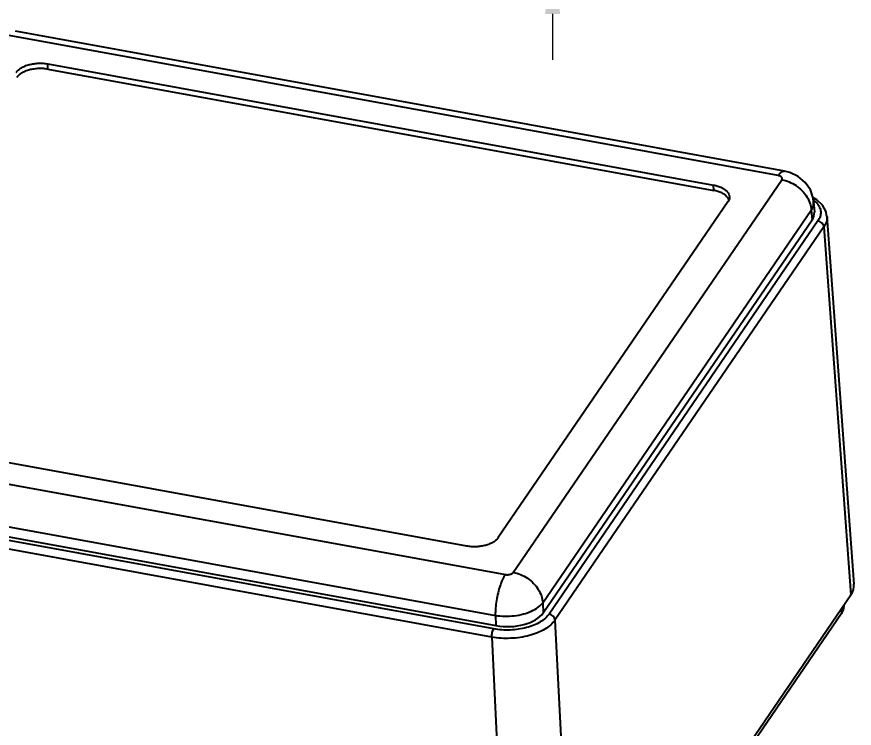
# Model space of a CAD drawing. Header units: millimetres. Extents: x 1760 to 2124, y -231 to 22.
# Drawn here: x 1870 to 1924.6, y -173.2 to -126.8 of the extents above; entities that cross this region are included whole.
import ezdxf

# ---------------------------------------------------------------- set-up
doc = ezdxf.new("R2010")
doc.units = ezdxf.units.MM
doc.layers.add('06___PRT_ALL_SURFS', color=7, linetype='Continuous')
doc.layers.add('dim', color=3, linetype='Continuous', lineweight=9)
doc.styles.add('宋体', font='SimSun.ttf')
doc.dimstyles.new('YanXiu', dxfattribs={"dimscale": 1.5, "dimtxt": 2.5, "dimasz": 2.2, "dimexe": 0.65, "dimexo": 0.65, "dimgap": 0.5, "dimtad": 1, "dimdsep": 46, "dimtxsty": '宋体', "dimcen": 0, "dimclrd": 3, "dimclre": 3, "dimclrt": 3, "dimazin": 2, "dimtfac": 1, "dimtofl": 0, "dimtmove": 0, "dimatfit": 3, "dimfxl": 1, "dimlwd": 5, "dimlwe": 5, "dimarcsym": 0})

# ---------------------------------------------------------------- blocks, each defined once
blk = doc.blocks.new('*D41')
at = {"layer": 'Defpoints', "color": 0}
for p in [(1896.82, -121.335), (1904.922, -121.335), (1890.013, -123.635)]:
    blk.add_point(p, dxfattribs=at)
at = {"layer": 'dim', "color": 3, "lineweight": 5}
for p, q in [((1904.922, -118.335), (1904.922, -106.44)), ((1897.57, -121.335), (1905.672, -121.335)), ((1890.763, -123.635), (1905.672, -123.635)), ((1904.922, -126.635), (1904.922, -129.635))]:
    blk.add_line(p, q, dxfattribs=at)
at = {"layer": 'dim', "color": 3}
for points in [[(1904.422, -118.335), (1905.422, -118.335), (1904.922, -121.335)], [(1904.422, -126.635), (1905.422, -126.635), (1904.922, -123.635)]]:
    blk.add_solid(points, dxfattribs=at)
at = {"layer": 'dim', "color": 3, "insert": (1902.298, -110.888), "char_height": 3.75, "attachment_point": 5, "rotation": 90, "style": '宋体'}
blk.add_mtext('2.3', dxfattribs=at)

msp = doc.modelspace()

# ---------------------------------------------------------------- linework, layer by layer
at = {"color": 7, "linetype": 'Continuous'}
for p, q in [((1872.006, -129.893), (1915.426, -137.799)), ((1872.009, -130.239), (1872.006, -129.893)), ((1872.009, -130.239), (1915.43, -138.146)), ((1915.43, -138.146), (1915.426, -137.799)), ((1922.156, -138.75), (1921.896, -138.596)), ((1916.358, -138.897), (1901.382, -160.79)), ((1921.796, -139.424), (1921.843, -140.071)), ((1904.312, -165.7), (1921.843, -140.071)), ((1922.231, -140.135), (1904.692, -165.775)), ((1922.819, -139.84), (1924.58, -163.829)), ((1922.616, -140.53), (1905.077, -166.17)), ((1922.616, -140.53), (1924.376, -164.516)), ((1899.321, -161.343), (1855.901, -153.436)), ((1901.087, -166.743), (1850.874, -157.599)), ((1851.029, -157.389), (1901.222, -166.529)), ((1900.956, -167.276), (1850.744, -158.132)), ((1906.304, -190.937), (1924.376, -164.516)), ((1904.279, -165.031), (1904.312, -165.7)), ((1923.771, -165.402), (1923.768, -165.742)), ((1923.93, -165.265), (1923.93, -165.169)), ((1901.189, -165.861), (1901.222, -166.529)), ((1923.768, -165.742), (1905.696, -192.161)), ((1905.077, -166.17), (1906.304, -190.937)), ((1900.956, -167.276), (1902.183, -192.043))]:
    msp.add_line(p, q, dxfattribs=at)
msp.add_lwpolyline([(1922.819, -139.84), (1922.742, -139.491), (1922.516, -139.097), (1922.156, -138.75)], dxfattribs=at)
for centre, radius, start, end in [((1915.928, -138.939), 0.524, 18.8332, 23.2947), ((1920.859, -140.132), 1.746, 48.5404, 52.0316)]:
    msp.add_arc(centre, radius, start, end, dxfattribs=at)
for centre, major_axis, ratio, start_param, end_param in [((1919.597, -139.663), (2.4, 0.079), 0.54244, -0.378592, 0.022012), ((1921.382, -163.972), (3.2, 0.105), 0.54244, -0.378592, 0.022145), ((1902.067, -165.29), (2.399, 0.077), 0.542951, -1.948474, -0.378363)]:
    msp.add_ellipse(centre, major_axis=major_axis, ratio=ratio, start_param=start_param, end_param=end_param, dxfattribs=at)
for points, start_tangent, end_tangent in [([(1869.945, -130.446), (1870.084, -130.29), (1870.275, -130.15), (1870.511, -130.033), (1870.782, -129.942), (1871.079, -129.88), (1871.39, -129.851), (1871.703, -129.855), (1872.006, -129.893)], (0.564589, 0.825372), (0.983822, -0.17915)), ([(1872.009, -130.239), (1871.71, -130.202), (1871.402, -130.198), (1871.095, -130.227), (1870.802, -130.288), (1870.534, -130.378), (1870.301, -130.494), (1870.112, -130.631), (1869.975, -130.785)], (-0.983822, 0.17915), (-0.564589, -0.825372)), ([(1915.426, -137.799), (1915.707, -137.868), (1915.956, -137.966), (1916.162, -138.09), (1916.319, -138.234), (1916.419, -138.393), (1916.46, -138.561), (1916.46, -138.602)], (0.983822, -0.17915), (-0.031126, -0.999515)), ([(1916.311, -138.575), (1916.156, -138.433), (1915.952, -138.311), (1915.707, -138.214), (1915.43, -138.146)], (-0.646733, 0.762716), (-0.983822, 0.17915)), ([(1916.41, -138.732), (1916.311, -138.575)], (-0.395316, 0.918545), (-0.646733, 0.762716)), ([(1916.439, -138.731), (1916.358, -138.897)], (-0.289528, -0.95717), (-0.564589, -0.825372)), ([(1916.46, -138.602), (1916.439, -138.731)], (-0.031126, -0.999515), (-0.289528, -0.95717)), ([(1922.015, -138.823), (1922.163, -138.974), (1922.339, -139.253), (1922.41, -139.547), (1922.373, -139.845), (1922.231, -140.135)], (0.749024, -0.662543), (-0.564456, -0.825463)), ([(1922.616, -140.53), (1922.58, -140.399), (1922.495, -140.278), (1922.373, -140.186), (1922.231, -140.135)], (-0.061165, 0.998128), (-0.983822, 0.17915)), ([(1922.819, -139.84), (1922.82, -139.854), (1922.778, -140.196), (1922.616, -140.53)], (0.073702, -0.99728), (-0.562287, -0.826942)), ([(1901.382, -160.79), (1901.244, -160.945), (1901.052, -161.085), (1900.817, -161.202), (1900.545, -161.294), (1900.248, -161.355), (1899.937, -161.384), (1899.624, -161.38), (1899.321, -161.343)], (-0.564589, -0.825372), (-0.983822, 0.17915)), ([(1923.768, -165.742), (1923.917, -165.392), (1923.929, -165.265)], (0.564589, 0.825372), (0.006222, 0.999981)), ([(1904.692, -165.775), (1904.45, -166.047), (1904.116, -166.291), (1903.703, -166.497), (1903.227, -166.657), (1902.707, -166.764), (1902.163, -166.815), (1901.615, -166.808), (1901.087, -166.743)], (-0.564697, -0.825298), (-0.983834, 0.179081)), ([(1905.077, -166.17), (1905.042, -166.039), (1904.957, -165.918), (1904.834, -165.825), (1904.692, -165.775)], (-0.061165, 0.998128), (-0.983822, 0.17915)), ([(1905.077, -166.17), (1904.799, -166.48), (1904.417, -166.758), (1903.945, -166.992), (1903.402, -167.174), (1902.809, -167.297), (1902.187, -167.356), (1901.562, -167.349), (1900.956, -167.276)], (-0.56689, -0.823794), (-0.984339, 0.176285)), ([(1900.956, -167.276), (1900.964, -167.133), (1900.991, -166.982), (1901.034, -166.845), (1901.087, -166.743)], (-0.021078, 0.999778), (0.564589, 0.825372))]:
    msp.add_spline(points, degree=3, dxfattribs=dict(at, start_tangent=start_tangent, end_tangent=end_tangent))
at = {"layer": '06___PRT_ALL_SURFS', "color": 7, "linetype": 'Continuous'}
for p, q in [((1920.053, -136.885), (1869.899, -127.752)), ((1919.64, -137.174), (1869.486, -128.041)), ((1902.356, -163.056), (1919.873, -137.448)), ((1921.948, -138.895), (1921.996, -139.555)), ((1904.279, -165.031), (1921.796, -139.424)), ((1851.687, -154.061), (1901.841, -163.194)), ((1851.035, -156.728), (1901.189, -165.861))]:
    msp.add_line(p, q, dxfattribs=at)
msp.add_lwpolyline([(1921.948, -138.897), (1921.916, -138.654), (1921.733, -138.109), (1921.404, -137.623), (1920.945, -137.233), (1920.405, -136.975), (1920.053, -136.885)], dxfattribs=at)
for points, start_tangent, end_tangent in [([(1919.64, -137.174), (1919.822, -136.966), (1919.995, -136.883), (1920.052, -136.888)], (0.564589, 0.825372), (0.979067, -0.203536)), ([(1919.873, -137.448), (1919.897, -137.393), (1919.894, -137.336), (1919.863, -137.283), (1919.808, -137.236), (1919.732, -137.198), (1919.64, -137.174)], (0.564338, 0.825544), (-0.983796, 0.17929)), ([(1919.873, -137.448), (1920.351, -137.59), (1920.801, -137.834), (1921.194, -138.162), (1921.503, -138.555), (1921.708, -138.984), (1921.796, -139.424)], (0.983822, -0.17915), (0.061165, -0.998128)), ([(1921.796, -139.424), (1921.938, -139.08), (1921.947, -138.897)], (0.549794, 0.8353), (-0.070372, 0.997521)), ([(1901.841, -163.194), (1901.663, -163.512), (1901.501, -163.92), (1901.364, -164.391), (1901.262, -164.893), (1901.203, -165.394), (1901.189, -165.861)], (-0.564589, -0.825372), (0.021078, -0.999778)), ([(1901.841, -163.194), (1901.942, -163.205), (1902.047, -163.201), (1902.147, -163.182), (1902.236, -163.15), (1902.307, -163.107), (1902.356, -163.056)], (0.983845, -0.17902), (0.56486, 0.825187)), ([(1902.356, -163.056), (1902.834, -163.198), (1903.284, -163.441), (1903.677, -163.77), (1903.986, -164.162), (1904.191, -164.592), (1904.279, -165.032)], (0.983822, -0.17915), (0.061165, -0.998128)), ([(1901.189, -165.861), (1901.798, -165.914), (1902.423, -165.883), (1903.022, -165.769), (1903.554, -165.579), (1903.983, -165.328), (1904.279, -165.031)], (0.987095, -0.160135), (0.579867, 0.814711))]:
    msp.add_spline(points, degree=3, dxfattribs=dict(at, start_tangent=start_tangent, end_tangent=end_tangent))

# ---------------------------------------------------------------- dimensions: what is measured, and where the dimension line sits
at = {"layer": 'dim'}
dim = msp.add_linear_dim(base=(1904.922, -121.335), p1=(1890.013, -123.635), p2=(1896.82, -121.335), angle=90, dimstyle='YanXiu', override={"dimasz": 2, "dimexe": 0.49975, "dimexo": 0.49975, "dimgap": 0.49975}, dxfattribs=at)
dim.commit()
dim.dimension.update_dxf_attribs({"geometry": '*D41', "text_midpoint": (1902.298, -110.888)})

doc.saveas('drawing.dxf')
